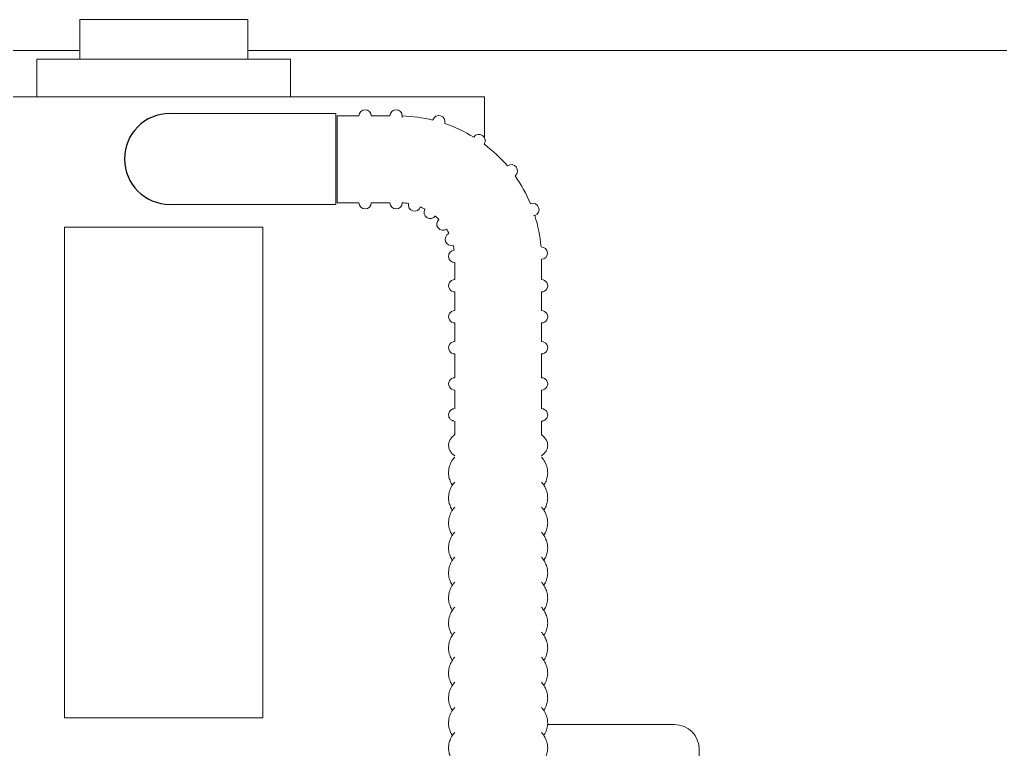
# Model space of a CAD drawing. Header units: inches. Extents: x 12.3 to 22.8, y 7.7 to 18.8.
# Drawn here: x 18.053 to 20.527, y 16.156 to 17.996 of the extents above; entities that cross this region are included whole.
import ezdxf

# ---------------------------------------------------------------- set-up
doc = ezdxf.new("R2010")
doc.units = ezdxf.units.IN
doc.header["$MEASUREMENT"] = 0

msp = doc.modelspace()

# ---------------------------------------------------------------- linework, layer by layer
at = {"color": 7, "linetype": 'Continuous', "lineweight": 15}
for p, q in [((18.20477, 17.99616), (18.26679, 17.99616)), ((18.26679, 17.99616), (18.62827, 17.99616)), ((12.33571, 17.9182), (18.20477, 17.9182)), ((18.62827, 17.9182), (22.76823, 17.9182)), ((18.09652, 17.89616), (18.19024, 17.89616)), ((18.19024, 17.89616), (18.73652, 17.89616)), ((17.84464, 17.80116), (18.73398, 17.80116)), ((18.73398, 17.80116), (19.22527, 17.80116)), ((18.43207, 17.75948), (18.85027, 17.75948)), ((18.85027, 17.75948), (18.85027, 17.53035)), ((18.85358, 17.53454), (18.85358, 17.75329)), ((18.85027, 17.53035), (18.43207, 17.53035)), ((18.16652, 16.23554), (18.16652, 17.47304)), ((18.16652, 17.47304), (18.66652, 17.47304)), ((18.66652, 16.23554), (18.66652, 17.47304)), ((18.16652, 16.23554), (18.66652, 16.23554)), ((19.38437, 16.21866), (19.70464, 16.21866)), ((19.76714, 16.11122), (19.76714, 16.15616))]:
    msp.add_line(p, q, dxfattribs=at)
msp.add_arc((18.43207, 17.64491), 0.11456, 90, 270)
for centre, radius, start, end in [((18.9244, 17.75329), 0.01563, 0.0043, 179.9957), ((19.00253, 17.75329), 0.01563, 0.0043, 179.9957), ((19.00978, 17.39368), 0.35961, 76.26403, 88.64565), ((19.11028, 17.73896), 0.01562, 343.76974, 163.76974), ((19.00976, 17.39377), 0.35953, 58.36139, 71.26762), ((19.21149, 17.69137), 0.01563, 325.86726, 145.85531), ((19.01004, 17.39414), 0.35906, 40.4487, 53.35634), ((19.29318, 17.61496), 0.01563, 307.95837, 127.95688), ((19.29955, 17.60656), 0.00508, 305.75981, 309.57143), ((19.00981, 17.3939), 0.3594, 22.56671, 35.46746), ((18.9244, 17.53454), 0.01563, 180.0043, 359.9957), ((19.00253, 17.53454), 0.01563, 180.0043, 359.9957), ((19.00976, 17.39327), 0.14128, 80.0845, 86.61108), ((19.04913, 17.52893), 0.01562, 166.95142, 340.58953), ((19.01, 17.39432), 0.14019, 62.15584, 67.42191), ((19.08874, 17.51031), 0.01563, 149.05648, 325.85787), ((19.34741, 17.51714), 0.01563, 290.06103, 110.05), ((19.00928, 17.39333), 0.14143, 44.31882, 49.52807), ((19.1207, 17.48041), 0.01563, 131.14264, 304.76908), ((19.63641, 16.72062), 0.8317, 109.93962, 110.1828), ((19.0101, 17.39397), 0.35909, 4.63854, 17.55569), ((19.01011, 17.39408), 0.1403, 26.38053, 31.61868), ((19.14193, 17.44213), 0.01563, 113.23628, 286.86614), ((19.15035, 17.39919), 0.01563, 95.33247, 270.36309), ((19.01005, 17.39396), 0.1404, 8.45573, 13.70476), ((19.36895, 17.40739), 0.01562, 272.14753, 92.14753), ((19.15045, 17.32516), 0.01563, 89.9957, 270.0043), ((19.3692, 17.32516), 0.01563, 269.9957, 90.0043), ((19.15045, 17.24704), 0.01563, 89.9957, 270.0043), ((19.3692, 17.24704), 0.01563, 269.9957, 90.0043), ((19.15045, 17.16892), 0.01563, 89.9957, 270.0043), ((19.3692, 17.16892), 0.01563, 269.9957, 90.0043), ((19.15045, 17.0777), 0.01563, 89.9957, 270.0043), ((19.3692, 17.0777), 0.01563, 269.9957, 90.0043), ((19.70464, 16.15616), 0.0625, 0.0006, 89.9994)]:
    msp.add_arc(centre, radius, start, end, dxfattribs=at)
for points in [[(18.20477, 17.99616), (18.20477, 17.89616)], [(18.62827, 17.89616), (18.62827, 17.99616)], [(18.09652, 17.89616), (18.09652, 17.80116)], [(18.73652, 17.80116), (18.73652, 17.89616)], [(19.22527, 17.69875), (19.22527, 17.80116)], [(18.90878, 17.75329), (18.85358, 17.75329)], [(18.9869, 17.75329), (18.94003, 17.75329)], [(19.22527, 17.68155), (19.22527, 17.68399)], [(18.85358, 17.53454), (18.90878, 17.53454)], [(18.94003, 17.53454), (18.9869, 17.53454)], [(19.3692, 17.34079), (19.3692, 17.39174)], [(19.15045, 17.38359), (19.15045, 17.34079)], [(19.15045, 17.30954), (19.15045, 17.26266)], [(19.3692, 17.26266), (19.3692, 17.30954)], [(19.15045, 17.23141), (19.15045, 17.18454)], [(19.3692, 17.18454), (19.3692, 17.23141)], [(19.15045, 17.15329), (19.15045, 17.09333)], [(19.3692, 17.09333), (19.3692, 17.15329)], [(19.15045, 17.06208), (19.15045, 17.0152)], [(19.3692, 17.0152), (19.3692, 17.06208)]]:
    msp.add_open_spline(points, degree=1, dxfattribs=at)
for points, knots in [([(19.01815, 17.74954), (19.01815, 17.74983), (19.01815, 17.75038), (19.01815, 17.75114), (19.01815, 17.75178), (19.01815, 17.75231), (19.01815, 17.75272), (19.01815, 17.75301), (19.01815, 17.75319), (19.01815, 17.75327), (19.01815, 17.75329)], [0, 0, 0, 0, 0.232791, 0.4355444, 0.6082603, 0.7484355, 0.8585732, 0.9374218, 0.9837297, 1, 1, 1, 1]), ([(19.14829, 17.01509), (19.14783, 17.01501), (19.14677, 17.01482), (19.14469, 17.01419), (19.14185, 17.01282), (19.13856, 17.01009), (19.1358, 17.00584), (19.13487, 17.002), (19.13483, 16.99986), (19.13483, 16.99958)], [0, 0, 0, 0, 0.0620342, 0.1451396, 0.2908877, 0.4836909, 0.7120099, 0.9618138, 1, 1, 1, 1]), ([(19.13483, 16.99958), (19.13503, 16.99765), (19.1354, 16.99418), (19.13787, 16.99001), (19.14062, 16.98725), (19.14328, 16.98559), (19.14543, 16.98473), (19.14694, 16.98431), (19.14772, 16.98416), (19.14804, 16.9841)], [0, 0, 0, 0, 0.2601315, 0.4692288, 0.6429035, 0.7867828, 0.892395, 0.956106, 1, 1, 1, 1]), ([(19.3692, 16.98384), (19.36936, 16.98385), (19.36998, 16.98388), (19.37099, 16.984), (19.37236, 16.98423), (19.37409, 16.98467), (19.37667, 16.9857), (19.3799, 16.98789), (19.38301, 16.99166), (19.38491, 16.99675), (19.38491, 17.00233), (19.38315, 17.00713), (19.38051, 17.0106), (19.37773, 17.01281), (19.37528, 17.01405), (19.37343, 17.01466), (19.37232, 17.01493), (19.37179, 17.01502), (19.37165, 17.01504)], [0, 0, 0, 0, 0.0100518, 0.0399963, 0.0656902, 0.0998159, 0.1547592, 0.2446309, 0.3475282, 0.4656125, 0.5874952, 0.6993073, 0.7896527, 0.8655168, 0.9260943, 0.965977, 0.9907443, 1, 1, 1, 1]), ([(19.15045, 16.98395), (19.15045, 16.98201), (19.15045, 16.97814), (19.15045, 16.97233), (19.15045, 16.96655), (19.15045, 16.96078), (19.15045, 16.95503), (19.15045, 16.95109), (19.15045, 16.94906), (19.15045, 16.94894)], [0, 0, 0, 0, 0.1662087, 0.3320153, 0.4973527, 0.662154, 0.8263521, 0.989746, 1, 1, 1, 1]), ([(19.3692, 16.94887), (19.3692, 16.94899), (19.3692, 16.95103), (19.3692, 16.95498), (19.3692, 16.96073), (19.3692, 16.96649), (19.3692, 16.97228), (19.3692, 16.97808), (19.3692, 16.98195), (19.3692, 16.98389)], [0, 0, 0, 0, 0.0111215, 0.1743937, 0.3384028, 0.5030819, 0.6682969, 0.833981, 1, 1, 1, 1]), ([(19.15045, 16.94942), (19.15002, 16.94911), (19.14682, 16.94671), (19.14167, 16.9419), (19.1367, 16.93389), (19.13495, 16.92732), (19.13485, 16.92365), (19.13483, 16.92285)], [0.900886961, 0.900886961, 0.900886961, 0.900886961, 0.905804746, 0.938020207, 0.965845186, 0.992581297, 1, 1, 1, 1]), ([(19.3692, 16.89664), (19.37115, 16.89803), (19.37567, 16.90124), (19.38095, 16.90801), (19.38451, 16.91632), (19.38522, 16.92522), (19.38299, 16.93382), (19.3782, 16.94155), (19.37318, 16.94641), (19.36995, 16.94887), (19.3692, 16.94942)], [0, 0, 0, 0, 0.02219003, 0.05147823, 0.07851216, 0.1052838, 0.13301573, 0.15977192, 0.18887264, 0.19751589, 0.19751589, 0.19751589, 0.19751589]), ([(19.13483, 16.92285), (19.13502, 16.9204), (19.13546, 16.91504), (19.13914, 16.90741), (19.14431, 16.90099), (19.14859, 16.89791), (19.15045, 16.89656)], [0, 0, 0, 0, 0.2308074, 0.5038492, 0.7836034, 1, 1, 1, 1]), ([(19.15045, 16.89319), (19.14948, 16.89206), (19.14545, 16.88709), (19.13968, 16.87763), (19.13547, 16.86522), (19.13502, 16.8572), (19.13483, 16.85381)], [0.87998615, 0.87998615, 0.87998615, 0.87998615, 0.89236981, 0.93327012, 0.97174097, 1, 1, 1, 1]), ([(19.37468, 16.8223), (19.3757, 16.82369), (19.37953, 16.82886), (19.38331, 16.83928), (19.38539, 16.85267), (19.38398, 16.86587), (19.37956, 16.87839), (19.37403, 16.88729), (19.37021, 16.89201), (19.3692, 16.89318)], [0, 0, 0, 0, 0.01432531, 0.05351207, 0.09062126, 0.12664684, 0.16280624, 0.20041042, 0.2133197, 0.2133197, 0.2133197, 0.2133197]), ([(19.13483, 16.85381), (19.13495, 16.85113), (19.13527, 16.84413), (19.1383, 16.83308), (19.14266, 16.82565), (19.14482, 16.82195)], [0, 0, 0, 0, 0.2376301, 0.620784, 1, 1, 1, 1]), ([(19.15045, 16.83008), (19.14948, 16.82896), (19.14545, 16.82398), (19.13967, 16.81452), (19.13547, 16.80212), (19.13502, 16.7941), (19.13483, 16.7907)], [0.87998667, 0.87998667, 0.87998667, 0.87998667, 0.89236971, 0.93326425, 0.97174111, 1, 1, 1, 1]), ([(19.37468, 16.7592), (19.3757, 16.76058), (19.37953, 16.76576), (19.38331, 16.77618), (19.38539, 16.78957), (19.38398, 16.80276), (19.37956, 16.81529), (19.37403, 16.82418), (19.37021, 16.8289), (19.3692, 16.83008)], [0, 0, 0, 0, 0.01433058, 0.0535111, 0.09062011, 0.12664551, 0.16280472, 0.20041428, 0.21332436, 0.21332436, 0.21332436, 0.21332436]), ([(19.13483, 16.7907), (19.13495, 16.78802), (19.13527, 16.78103), (19.1383, 16.76998), (19.14266, 16.76255), (19.14482, 16.75885)], [0, 0, 0, 0, 0.2376447, 0.620822, 1, 1, 1, 1]), ([(19.15045, 16.76698), (19.14948, 16.76585), (19.14545, 16.76088), (19.13968, 16.75142), (19.13547, 16.73901), (19.13502, 16.731), (19.13483, 16.7276)], [0.87998843, 0.87998843, 0.87998843, 0.87998843, 0.89237031, 0.93327054, 0.97174751, 1, 1, 1, 1]), ([(19.37468, 16.69609), (19.3757, 16.69748), (19.37953, 16.70265), (19.38331, 16.71307), (19.38539, 16.72647), (19.38398, 16.73966), (19.37956, 16.75218), (19.37403, 16.76108), (19.37021, 16.7658), (19.3692, 16.76698)], [0, 0, 0, 0, 0.01433062, 0.05351126, 0.09062683, 0.12664585, 0.16281132, 0.20041543, 0.21332497, 0.21332497, 0.21332497, 0.21332497]), ([(19.13483, 16.7276), (19.13495, 16.72492), (19.13527, 16.71793), (19.1383, 16.70688), (19.14266, 16.69944), (19.14482, 16.69575)], [0, 0, 0, 0, 0.2376974, 0.6208483, 1, 1, 1, 1]), ([(19.15045, 16.70388), (19.14948, 16.70275), (19.14545, 16.69778), (19.13968, 16.68832), (19.13547, 16.67591), (19.13502, 16.66789), (19.13483, 16.6645)], [0.87998615, 0.87998615, 0.87998615, 0.87998615, 0.89236981, 0.93327012, 0.97174097, 1, 1, 1, 1]), ([(19.37468, 16.63299), (19.3757, 16.63438), (19.37953, 16.63955), (19.38331, 16.64997), (19.38539, 16.66336), (19.38398, 16.67656), (19.37956, 16.68908), (19.37403, 16.69798), (19.37021, 16.7027), (19.3692, 16.70387)], [0, 0, 0, 0, 0.01432531, 0.05351207, 0.09062126, 0.12664684, 0.16280624, 0.20041042, 0.2133197, 0.2133197, 0.2133197, 0.2133197]), ([(19.13483, 16.6645), (19.13495, 16.66182), (19.13527, 16.65482), (19.1383, 16.64377), (19.14266, 16.63634), (19.14482, 16.63264)], [0, 0, 0, 0, 0.2376301, 0.620784, 1, 1, 1, 1]), ([(19.15045, 16.64078), (19.14948, 16.63965), (19.14545, 16.63468), (19.13967, 16.62522), (19.13547, 16.61281), (19.13502, 16.60479), (19.13483, 16.60139)], [0.87998675, 0.87998675, 0.87998675, 0.87998675, 0.89236979, 0.93326429, 0.97174113, 1, 1, 1, 1]), ([(19.37468, 16.56989), (19.3757, 16.57127), (19.37953, 16.57645), (19.38331, 16.58687), (19.38539, 16.60026), (19.38398, 16.61346), (19.37956, 16.62598), (19.37403, 16.63488), (19.37021, 16.6396), (19.3692, 16.64077)], [0, 0, 0, 0, 0.01432523, 0.05351177, 0.09062075, 0.12664613, 0.16280531, 0.20041484, 0.21332491, 0.21332491, 0.21332491, 0.21332491]), ([(19.13483, 16.60139), (19.13495, 16.59872), (19.13527, 16.59172), (19.1383, 16.58067), (19.14266, 16.57324), (19.14482, 16.56954)], [0, 0, 0, 0, 0.2376447, 0.620822, 1, 1, 1, 1]), ([(19.15045, 16.57767), (19.14948, 16.57655), (19.14545, 16.57157), (19.13968, 16.56211), (19.13547, 16.5497), (19.13502, 16.54169), (19.13483, 16.53829)], [0.87998828, 0.87998828, 0.87998828, 0.87998828, 0.89237018, 0.93327046, 0.97174748, 1, 1, 1, 1]), ([(19.37468, 16.50679), (19.3757, 16.50817), (19.37953, 16.51334), (19.38331, 16.52377), (19.38539, 16.53716), (19.38398, 16.55035), (19.37956, 16.56287), (19.37403, 16.57177), (19.37021, 16.57649), (19.3692, 16.57767)], [0, 0, 0, 0, 0.01433064, 0.05351132, 0.09062694, 0.12664601, 0.16280537, 0.20041508, 0.2133252, 0.2133252, 0.2133252, 0.2133252]), ([(19.13483, 16.53829), (19.13495, 16.53561), (19.13527, 16.52862), (19.1383, 16.51757), (19.14266, 16.51014), (19.14482, 16.50644)], [0, 0, 0, 0, 0.2376974, 0.6208483, 1, 1, 1, 1]), ([(19.15045, 16.51457), (19.14948, 16.51344), (19.14545, 16.50847), (19.13968, 16.49901), (19.13547, 16.4866), (19.13502, 16.47858), (19.13483, 16.47519)], [0.87998761, 0.87998761, 0.87998761, 0.87998761, 0.89236968, 0.93327004, 0.97174093, 1, 1, 1, 1]), ([(19.37468, 16.44369), (19.3757, 16.44507), (19.37953, 16.45024), (19.38331, 16.46066), (19.38539, 16.47405), (19.38398, 16.48725), (19.37956, 16.49977), (19.37403, 16.50867), (19.37021, 16.51339), (19.3692, 16.51456)], [0, 0, 0, 0, 0.01432533, 0.05351213, 0.09062137, 0.12664051, 0.1628061, 0.20041033, 0.21331954, 0.21331954, 0.21331954, 0.21331954]), ([(19.13483, 16.47519), (19.13495, 16.47251), (19.13527, 16.46552), (19.1383, 16.45447), (19.14266, 16.44703), (19.14482, 16.44334)], [0, 0, 0, 0, 0.2376301, 0.620784, 1, 1, 1, 1]), ([(19.15045, 16.45147), (19.14948, 16.45034), (19.14545, 16.44537), (19.13967, 16.43591), (19.13547, 16.4235), (19.13502, 16.41548), (19.13483, 16.41209)], [0.87998658, 0.87998658, 0.87998658, 0.87998658, 0.89236963, 0.93326419, 0.97174108, 1, 1, 1, 1]), ([(19.37468, 16.38058), (19.3757, 16.38197), (19.37953, 16.38714), (19.38331, 16.39756), (19.38539, 16.41095), (19.38398, 16.42415), (19.37956, 16.43667), (19.37403, 16.44557), (19.37021, 16.45029), (19.3692, 16.45146)], [0, 0, 0, 0, 0.01432525, 0.05351185, 0.09062088, 0.12664631, 0.16280555, 0.20041514, 0.21332341, 0.21332341, 0.21332341, 0.21332341]), ([(19.13483, 16.41209), (19.13495, 16.40941), (19.13527, 16.40241), (19.1383, 16.39136), (19.14266, 16.38393), (19.14482, 16.38023)], [0, 0, 0, 0, 0.2376447, 0.620822, 1, 1, 1, 1]), ([(19.15045, 16.38837), (19.14948, 16.38724), (19.14545, 16.38227), (19.13968, 16.3728), (19.13547, 16.3604), (19.13502, 16.35238), (19.13483, 16.34898)], [0.87998785, 0.87998785, 0.87998785, 0.87998785, 0.89237009, 0.9332704, 0.97174745, 1, 1, 1, 1]), ([(19.37468, 16.31748), (19.3757, 16.31886), (19.37953, 16.32404), (19.38331, 16.33446), (19.38539, 16.34785), (19.38398, 16.36104), (19.37956, 16.37357), (19.37403, 16.38247), (19.37021, 16.38719), (19.3692, 16.38836)], [0, 0, 0, 0, 0.01433065, 0.05351137, 0.09062701, 0.12664611, 0.1628055, 0.20041525, 0.21332538, 0.21332538, 0.21332538, 0.21332538]), ([(19.13483, 16.34898), (19.13495, 16.34631), (19.13527, 16.33931), (19.1383, 16.32826), (19.14266, 16.32083), (19.14482, 16.31713)], [0, 0, 0, 0, 0.2376974, 0.6208483, 1, 1, 1, 1]), ([(19.15045, 16.32526), (19.14948, 16.32414), (19.14545, 16.31916), (19.13968, 16.3097), (19.13547, 16.29729), (19.13502, 16.28928), (19.13483, 16.28588)], [0.87998825, 0.87998825, 0.87998825, 0.87998825, 0.89237025, 0.9332704, 0.97174108, 1, 1, 1, 1]), ([(19.37468, 16.25437), (19.3757, 16.25576), (19.37953, 16.26093), (19.38331, 16.27135), (19.38539, 16.28475), (19.38398, 16.29794), (19.37956, 16.31046), (19.37403, 16.31936), (19.37021, 16.32408), (19.3692, 16.32526)], [0, 0, 0, 0, 0.01433059, 0.05351719, 0.09062622, 0.12664517, 0.16281057, 0.2004146, 0.21332374, 0.21332374, 0.21332374, 0.21332374]), ([(19.13483, 16.28588), (19.13495, 16.2832), (19.13527, 16.27621), (19.1383, 16.26516), (19.14266, 16.25772), (19.14482, 16.25403)], [0, 0, 0, 0, 0.2376301, 0.620784, 1, 1, 1, 1]), ([(19.15045, 16.26216), (19.14948, 16.26103), (19.14545, 16.25606), (19.13967, 16.2466), (19.13547, 16.23419), (19.13502, 16.22617), (19.13483, 16.22278)], [0.8799864, 0.8799864, 0.8799864, 0.8799864, 0.89236948, 0.9332641, 0.97174104, 1, 1, 1, 1]), ([(19.37468, 16.19127), (19.3757, 16.19266), (19.37953, 16.19783), (19.38331, 16.20825), (19.38539, 16.22164), (19.38398, 16.23484), (19.37956, 16.24736), (19.37403, 16.25626), (19.37021, 16.26098), (19.3692, 16.26215)], [0, 0, 0, 0, 0.01432527, 0.05351192, 0.09062101, 0.12664649, 0.16280579, 0.20040987, 0.21331919, 0.21331919, 0.21331919, 0.21331919]), ([(19.13483, 16.22278), (19.13495, 16.2201), (19.13527, 16.2131), (19.1383, 16.20205), (19.14266, 16.19462), (19.14482, 16.19093)], [0, 0, 0, 0, 0.2376447, 0.620822, 1, 1, 1, 1]), ([(19.15045, 16.19906), (19.14948, 16.19793), (19.14545, 16.19296), (19.13967, 16.1835), (19.13547, 16.17109), (19.13502, 16.16307), (19.13483, 16.15968)], [0.88161757, 0.88161757, 0.88161757, 0.88161757, 0.893833, 0.93417398, 0.97213002, 1, 1, 1, 1]), ([(19.37185, 16.12412), (19.37389, 16.12681), (19.37879, 16.13325), (19.38336, 16.14512), (19.38538, 16.15855), (19.38399, 16.17173), (19.37956, 16.18426), (19.37403, 16.19316), (19.37021, 16.19788), (19.3692, 16.19905)], [0, 0, 0, 0, 0.02767902, 0.06632919, 0.10294226, 0.13847363, 0.17414339, 0.21124386, 0.22397953, 0.22397953, 0.22397953, 0.22397953]), ([(19.13483, 16.15968), (19.13494, 16.15699), (19.13525, 16.14998), (19.13854, 16.13893), (19.14303, 16.12962), (19.14685, 16.12514), (19.14778, 16.12405)], [0, 0, 0, 0, 0.2081368, 0.5436382, 0.8886012, 1, 1, 1, 1])]:
    msp.add_open_spline(points, degree=3, knots=knots, dxfattribs=at)

doc.saveas('drawing.dxf')
